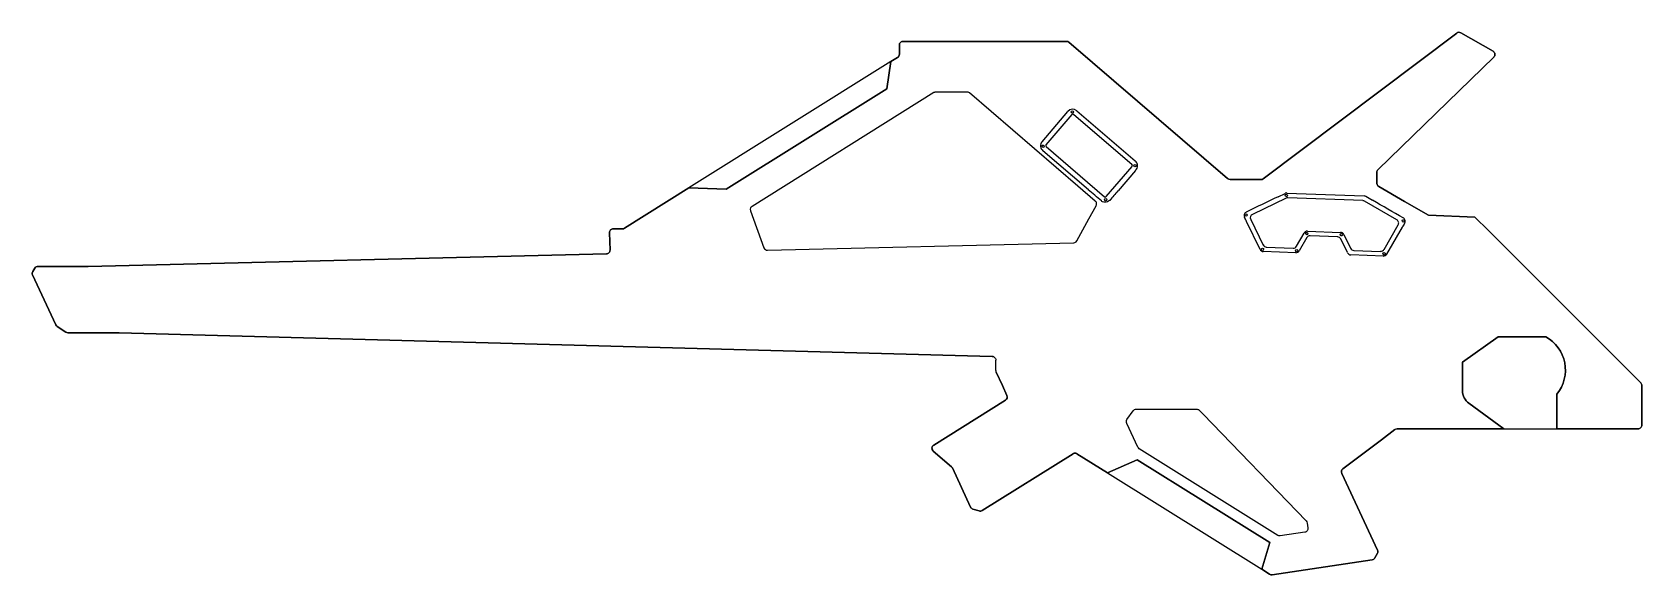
# Model space of a CAD drawing. Header units: millimetres. Extents: x -1372 to 0, y -128 to 335.
import ezdxf

# ---------------------------------------------------------------- set-up
doc = ezdxf.new("R2010")
doc.units = ezdxf.units.MM

msp = doc.modelspace()

# ---------------------------------------------------------------- linework, layer by layer
for p, q in [((-511.2, 241.3), (-489.1, 267.1)), ((-485.8, 264.5), (-507.9, 238.7)), ((-434.5, 221.7), (-484.4, 264.6)), ((-481.6, 267.7), (-431.7, 224.9)), ((-471.7, 200.4), (-510.5, 233.6)), ((-507.8, 237.2), (-457.9, 194.4)), ((-456.5, 194.5), (-434.4, 220.3)), ((-431.5, 216.9), (-446.4, 199.5)), ((-303.2, 193.2), (-331.9, 179.3)), ((-310, 194.4), (-304, 197.3)), ((-302.5, 197.6), (-236.7, 195.2)), ((-237.8, 191.1), (-301.7, 193.5)), ((-235.2, 194.8), (-229.4, 191.5)), ((-208.8, 174.8), (-236.3, 190.7)), ((-325.4, 149.5), (-336.8, 173.3)), ((-333.3, 175.1), (-322.8, 153.3)), ((-284.9, 165.1), (-256.7, 164.1)), ((-219.7, 149.5), (-207.6, 170.4)), ((-204.3, 168.4), (-217.5, 145.5)), ((-320.1, 151.5), (-297.1, 150.7)), ((-294.2, 152.2), (-287.7, 163.5)), ((-285.5, 159.6), (-292, 148.3)), ((-259.2, 160.3), (-282.6, 161.2)), ((-250.8, 146.8), (-256.5, 158.5)), ((-254, 162.3), (-248.3, 150.5)), ((-294.8, 146.7), (-322.6, 147.7)), ((-220.3, 143.9), (-248.1, 145)), ((-245.5, 148.7), (-222.6, 147.9)), ((-550.6, 46.4), (-550.6, 55.3))]:
    msp.add_line(p, q)
for points in [[(-208.5, -3.2), (-131.3, -3.2), (-117.6, -3.2), (-147.4, 18.5, -0.239952), (-152.9, 29.3), (-152.9, 53.6), (-122.5, 75.1), (-81.8, 75.1, -0.469162), (-72.4, 26.4), (-72.4, -3.2), (-3.2, -3.2, 0.414214), (0, 0), (0, 33.6, 0.198912), (-0.9, 35.9), (-130.7, 165.6), (-142.2, 177.1), (-181.8, 178.6), (-202.3, 190.5), (-224.2, 203.1, -0.267949), (-225.8, 205.8), (-225.8, 215.4, -0.202988), (-224.8, 217.6), (-126.2, 313.2, 0.498025), (-126.8, 318.3), (-154.3, 334.1, 0.300966), (-157.8, 333.9), (-322.7, 209.7, -0.16286), (-324.6, 209.1), (-350.9, 209.1, -0.17918), (-353, 209.9), (-488.3, 326, 0.17918), (-490.4, 326.8), (-629.6, 326.8, 0.414214), (-632.8, 323.6), (-632.8, 315.8, -0.258618), (-634.3, 313.1), (-640.1, 309.5), (-643.4, 286.4), (-780.5, 200.8), (-812.2, 202), (-867.2, 167.6, -0.140541), (-868.9, 167.1), (-876.6, 167.1, 0.421215), (-879.8, 163.8), (-879.4, 148.9, -0.414214), (-882.5, 145.7), (-1324.2, 135.1), (-1366.9, 135.1, 0.256291), (-1369.6, 133.7), (-1371.4, 130.8, 0.256291), (-1371.6, 127.8), (-1351.7, 85.2, 0.142766), (-1350.6, 83.8), (-1343.1, 79.1, 0.142766), (-1341.4, 78.6), (-1297.9, 78.6), (-553.7, 58.4, -0.254241), (-551.1, 56.9)], [(-640.1, 309.5), (-634.3, 313.1, 0.258618), (-632.8, 315.8), (-632.8, 323.6, -0.414214), (-629.6, 326.8), (-490.4, 326.8, -0.17918), (-488.3, 326), (-353, 209.9, 0.17918), (-350.9, 209.1), (-324.6, 209.1, 0.16286), (-322.7, 209.7), (-157.8, 333.9, -0.300966), (-154.3, 334.1), (-126.8, 318.3, -0.498025), (-126.2, 313.2), (-224.8, 217.6, 0.202988), (-225.8, 215.4), (-225.8, 205.8, 0.267949), (-224.2, 203.1), (-202.3, 190.5), (-181.8, 178.6), (-142.2, 177.1), (-130.7, 165.6), (-0.9, 35.9, -0.198912), (0, 33.6), (0, 0, -0.414214), (-3.2, -3.2), (-72.4, -3.2)], [(-465.8, 190.7), (-480.7, 203.5), (-573.1, 282.8, 0.17918), (-575.2, 283.6), (-601.7, 283.6, 0.064343), (-602.5, 283.5, 0.075515), (-603.4, 283.1), (-758.4, 186.2, 0.143956), (-759.6, 184.9, 0.199969), (-759.7, 182.5), (-748.2, 151, 0.321865), (-745.2, 148.9), (-484.2, 155.2, 0.267949), (-481.5, 156.8), (-471.3, 175.5), (-465.1, 186.8)], [(-551.1, 56.9, 0.254241), (-553.7, 58.4), (-1297.9, 78.6), (-1341.4, 78.6, -0.142766), (-1343.1, 79.1), (-1350.6, 83.8, -0.142766), (-1351.7, 85.2), (-1371.6, 127.8, -0.256291), (-1371.4, 130.8), (-1369.6, 133.7, -0.256291), (-1366.9, 135.1), (-1324.2, 135.1), (-882.5, 145.7, 0.414214), (-879.4, 148.9), (-879.8, 163.8, -0.421215), (-876.6, 167.1), (-868.9, 167.1, 0.140541), (-867.2, 167.6), (-812.2, 202)], [(-72.4, -3.2), (-72.4, 26.4, 0.469162), (-81.8, 75.1), (-122.5, 75.1), (-152.9, 53.6), (-152.9, 29.3, 0.239952), (-147.4, 18.5), (-117.6, -3.2)], [(-550.3, 45), (-545, 33.7), (-541.1, 25.2, -0.378866), (-542.3, 21.1), (-603.5, -17.1, 0.506047), (-603.9, -22.2), (-588.4, -35.5, -0.10672), (-587.6, -36.6), (-572.1, -69.9, 0.214838), (-570.1, -71.6), (-564.8, -73.2, 0.214838), (-562.2, -72.8), (-484.8, -24.5, -0.286745), (-481.4, -24.5), (-455.3, -40.8), (-430.1, -29.6), (-317, -100.2), (-324, -122.9), (-317.2, -127.1, 0.178577), (-315, -127.6), (-229.8, -114.8, 0.23662), (-227.5, -113.2), (-225.4, -109.3, 0.23662), (-225.3, -106.5), (-255.8, -41.2, -0.354119), (-254.8, -37.3), (-222, -12.6), (-210.4, -3.8)], [(-455.3, -40.8), (-481.4, -24.5, 0.286745), (-484.8, -24.5), (-562.2, -72.8, -0.214838), (-564.8, -73.2), (-570.1, -71.6, -0.214838), (-572.1, -69.9), (-587.6, -36.6, 0.10672), (-588.4, -35.5), (-603.9, -22.2, -0.506047), (-603.5, -17.1), (-542.3, 21.1, 0.378866), (-541.1, 25.2), (-545, 33.7), (-550.3, 45)], [(-377.2, 12.5), (-373.9, 9.2), (-286.1, -81.7, -0.156149), (-285.3, -83.5), (-284.6, -87.7, -0.414214), (-287.3, -91.3), (-308.1, -94.4, -0.178577), (-310.3, -94), (-428.4, -20.2, -0.144993), (-429.6, -18.8), (-439, 1.4, -0.267949), (-438.8, 4.6), (-433.5, 12.2, -0.244698), (-430.9, 13.5), (-404.2, 13.5), (-379.5, 13.5)], [(-210.4, -3.8), (-222, -12.6), (-254.8, -37.3, 0.354119), (-255.8, -41.2), (-225.3, -106.5, -0.23662), (-225.4, -109.3), (-227.5, -113.2, -0.23662), (-229.8, -114.8), (-315, -127.6, -0.178577), (-317.2, -127.1), (-324, -122.9)]]:
    msp.add_lwpolyline(points, format="xyb")
for points in [[(-812.2, 202), (-780.5, 200.8), (-643.4, 286.4), (-640.1, 309.5)], [(-324, -122.9), (-317, -100.2), (-430.1, -29.6), (-455.3, -40.8)]]:
    msp.add_lwpolyline(points, close=True)
for points in [[(-640.1, 309.5), (-643.4, 286.4), (-780.5, 200.8), (-812.2, 202)], [(-117.6, -3.2), (-131.3, -3.2), (-208.5, -3.2)], [(-455.3, -40.8), (-430.1, -29.6), (-317, -100.2), (-324, -122.9)]]:
    msp.add_lwpolyline(points)
msp.add_lwpolyline([(-72.4, -3.2), (-72.4, 26.4, 0.469162), (-81.8, 75.1), (-122.5, 75.1), (-152.9, 53.6), (-152.9, 29.3, 0.239952), (-147.4, 18.5), (-117.6, -3.2)], format="xyb", close=True)
for centre, major_axis, ratio, start_param, end_param in [((-485.1, 263.6), (5.32, -0.2), 0.999391, 0.899659, 2.469873), ((-485.1, 263.8), (0.04, 1), 0.997525, 5.611469, 7.182265), ((-507.1, 237.8), (5.38, -0.2), 0.999391, 2.469873, 4.08186), ((-507.1, 238), (-0.04, -1), 0.997525, 4.040673, 5.611469), ((-435.2, 221), (0.04, 1), 0.997525, 4.040673, 5.611469), ((-435.2, 220.9), (-5.38, 0.2), 0.999391, 2.350548, 4.041252), ((-472.6, 178.3), (774.6, -664), 0.017006, 1.569942, 1.584314), ((-457.3, 195.2), (-0.04, -1), 0.997525, 5.611469, 7.182265), ((-447.3, 177.3), (-526.9, -615.9), 0.016998, 4.690969, 4.704103), ((-331.8, 173.1), (-1222.5, -590.1), 0.007216, 4.691117, 4.713335), ((-302.7, 194.5), (-3.17, 0.12), 0.999543, 4.712389, 5.199162), ((-301.8, 190.3), (-3.17, 0.12), 0.999848, 4.712389, 5.199162), ((-236.8, 192), (-3.17, 0.12), 0.999543, 4.225616, 4.712389), ((-330.5, 176.5), (-3.17, 0.12), 0.999848, 5.199162, 6.769958), ((-237.9, 187.9), (-3.17, 0.12), 0.999848, 4.225616, 4.712389), ((-209.3, 168.5), (1175.5, -678.9), 0.007216, 1.56985, 1.592068), ((-342.7, 173.5), (312.3, -647), 0.007216, 1.566978, 1.572908), ((-285, 161.9), (3.17, -0.12), 0.999848, 1.570796, 2.65482), ((-210.4, 172), (3.17, -0.12), 0.999848, 5.796412, 7.367209), ((-198.4, 168.1), (-359.3, -622.1), 0.007216, 4.710278, 4.716208), ((-319.9, 154.7), (3.17, -0.12), 0.999848, 3.628366, 4.712389), ((-297, 153.8), (3.17, -0.12), 0.999848, 4.712389, 5.796412), ((-282.7, 158), (0.12, 3.17), 0.999848, 0, 1.084023), ((-259.4, 157.1), (0.12, 3.17), 0.999848, 5.199162, 6.283185), ((-256.8, 160.9), (3.17, -0.12), 0.999848, 0.486773, 1.570796), ((-322.5, 150.9), (-0.12, -3.17), 0.999848, 5.199162, 6.283185), ((-294.7, 149.9), (-0.12, -3.17), 0.999848, 0, 1.084023), ((-248, 148.1), (-0.12, -3.17), 0.999848, 5.199162, 6.283185), ((-245.4, 151.9), (3.17, -0.12), 0.999848, 3.628366, 4.712389), ((-222.5, 151.1), (3.17, -0.12), 0.999848, 4.712389, 5.796412), ((-220.2, 147.1), (-0.12, -3.17), 0.999848, 0, 1.084023)]:
    msp.add_ellipse(centre, major_axis=major_axis, ratio=ratio, start_param=start_param, end_param=end_param)
for centre, ratio in [((-485.3, 266.7), 0.999391), ((-510.3, 237.5), 0.999391), ((-432, 221), 0.999391), ((-457, 191.9), 0.999391), ((-302.9, 195.5), 0.999848), ((-337.4, 178.9), 0.999848), ((-203.3, 173.9), 0.999848), ((-285.6, 163.1), 0.999848), ((-256.1, 162), 0.999848), ((-323.3, 149.6), 0.999848), ((-294.1, 148.5), 0.999848), ((-219.6, 145.8), 0.999848)]:
    msp.add_ellipse(centre, major_axis=(0.999, -0.037), ratio=ratio)
for points, knots in [([(-465.1, 186.8), (-465.1, 186.9), (-465, 186.9), (-464.8, 187.4), (-464.7, 187.8), (-464.7, 188.6), (-464.8, 189), (-465, 189.8), (-465.3, 190.2), (-465.6, 190.6), (-465.7, 190.6), (-465.8, 190.7)], [1.2947464, 1.2947464, 1.2947464, 1.2947464, 1.3156985, 1.3156985, 1.4353182, 1.4353182, 1.5549475, 1.5549475, 1.6745768, 1.6745768, 1.7098895, 1.7098895, 1.7098895, 1.7098895]), ([(-453.4, 191.4), (-453.4, 191.3), (-453.5, 191.2), (-454.1, 190.7), (-454.7, 190.3), (-456.1, 189.8), (-456.8, 189.7), (-458.1, 189.8), (-458.9, 189.9), (-459.9, 190.4), (-460.3, 190.6), (-460.6, 190.9)], [1.1842272, 1.1842272, 1.1842272, 1.1842272, 1.2173422, 1.2173422, 1.420229, 1.420229, 1.6231158, 1.6231158, 1.8260058, 1.8260058, 1.9473492, 1.9473492, 1.9473492, 1.9473492]), ([(-337.2, 181.3), (-337.5, 181.2), (-337.7, 181), (-338.3, 180.5), (-338.5, 180.2), (-338.9, 179.4), (-339, 179), (-339, 178.2), (-338.9, 177.8), (-338.7, 177.3), (-338.7, 177.2), (-338.7, 177.1)], [1.1045527, 1.1045527, 1.1045527, 1.1045527, 1.1960016, 1.1960016, 1.315603, 1.315603, 1.4352045, 1.4352045, 1.5548101, 1.5548101, 1.5829581, 1.5829581, 1.5829581, 1.5829581]), ([(-202.2, 172), (-202.1, 172.1), (-202.1, 172.2), (-201.8, 172.7), (-201.7, 173.1), (-201.7, 173.9), (-201.8, 174.3), (-202.1, 175.1), (-202.3, 175.5), (-202.8, 176), (-203, 176.2), (-203.3, 176.4)], [1.2874603, 1.2874603, 1.2874603, 1.2874603, 1.3156102, 1.3156102, 1.4352138, 1.4352138, 1.5548147, 1.5548147, 1.6744155, 1.6744155, 1.7658655, 1.7658655, 1.7658655, 1.7658655]), ([(-551.1, 56.9), (-550.9, 56.7), (-550.8, 56.4), (-550.6, 55.8), (-550.6, 55.5), (-550.6, 55.3)], [1.225792, 1.225792, 1.225792, 1.225792, 1.3155827, 1.3155827, 1.3909744, 1.3909744, 1.3909744, 1.3909744]), ([(-550.6, 46.4), (-550.6, 46.1), (-550.6, 45.8), (-550.5, 45.4), (-550.4, 45.2), (-550.3, 45)], [1.4794707, 1.4794707, 1.4794707, 1.4794707, 1.5548761, 1.5548761, 1.6106336, 1.6106336, 1.6106336, 1.6106336]), ([(-379.5, 13.5), (-379.3, 13.5), (-379.2, 13.5), (-378.6, 13.4), (-378.2, 13.3), (-377.6, 12.9), (-377.4, 12.7), (-377.2, 12.5)], [0.9128612, 0.9128612, 0.9128612, 0.9128612, 0.957068, 0.957068, 1.0766775, 1.0766775, 1.1574134, 1.1574134, 1.1574134, 1.1574134]), ([(-210.4, -3.8), (-210.4, -3.8), (-210.4, -3.8), (-210.1, -3.6), (-209.7, -3.4), (-209, -3.2), (-208.7, -3.2), (-208.5, -3.2)], [0.7168791, 0.7168791, 0.7168791, 0.7168791, 0.7176992, 0.7176992, 0.8373014, 0.8373014, 0.9126969, 0.9126969, 0.9126969, 0.9126969])]:
    msp.add_open_spline(points, degree=3, knots=knots)

doc.saveas('drawing.dxf')
